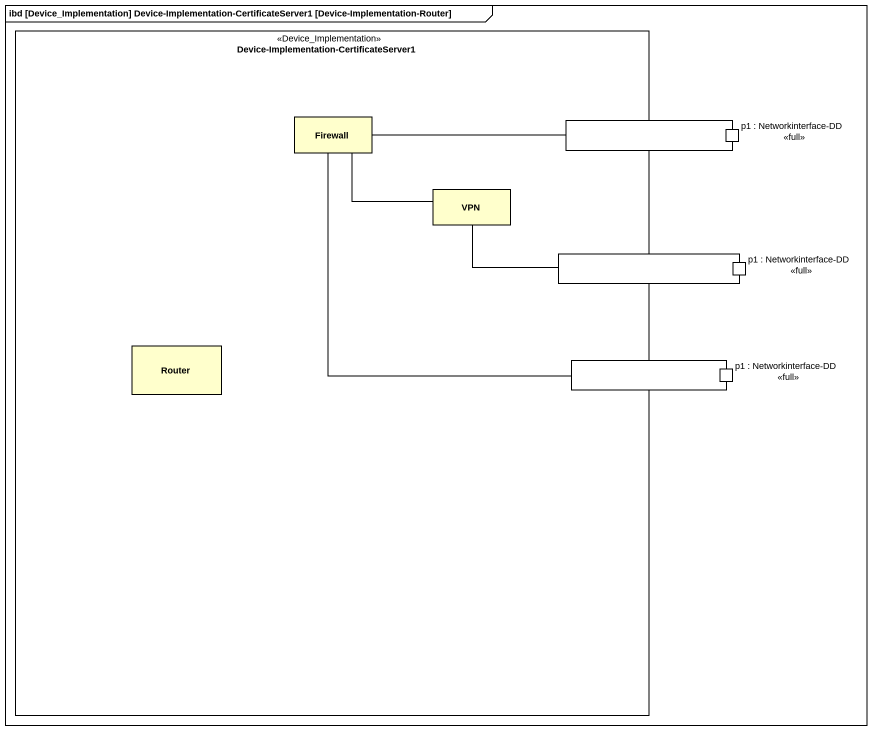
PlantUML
@startuml
mainframe ibd [Device_Implementation] Device-Implementation-CertificateServer1 [Device-Implementation-Router]
rectangle "Device-Implementation-CertificateServer1" as Device_Implementation <<Device_Implementation>> {
  rectangle Firewall
  port " " as port1
  port "p1 : Networkinterface-DD <<full>>" as p1_Networkinterface_DD_full
  rectangle VPN
  port " " as port2
  port "p1 : Networkinterface-DD <<full>>" as p1_Networkinterface_DD_full_2
  rectangle Router
  port " " as port3
  port "p1 : Networkinterface-DD <<full>>" as p1_Networkinterface_DD_full_3
}
Firewall -right- VPN
Firewall -- port3
port1 -left- Firewall
VPN -right- port2
@enduml
